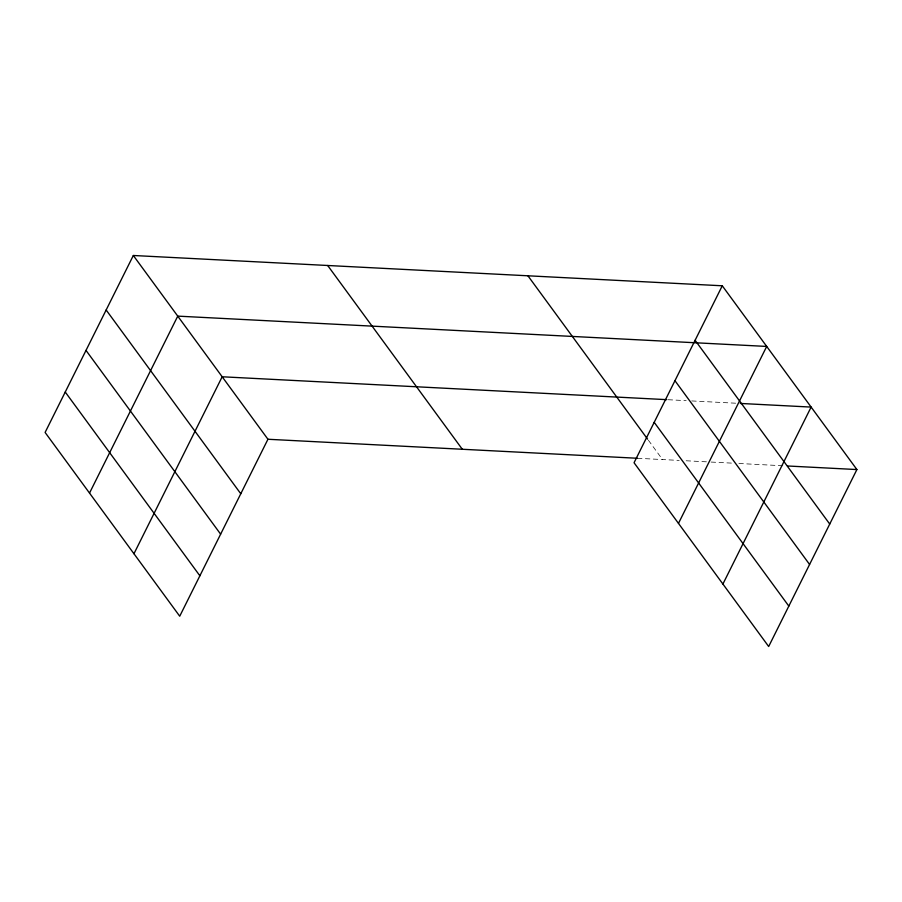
<?xml version="1.0" encoding="UTF-8"?>
<svg xmlns="http://www.w3.org/2000/svg" width="902" height="902" viewBox="0 0 902 902"><rect width="100%" height="100%" fill="white"/><g stroke="black" fill="none" stroke-linecap="round" stroke-linejoin="round"><path stroke-width="0.68" stroke-dasharray="4.51 3.38" d="M668.134 399.721L686.185 400.646M691.744 400.939L736.167 403.228M637.511 458.272L679.206 460.415M686.151 460.775L709.75 461.993M711.137 462.061L733.349 463.2M738.896 463.493L784.706 465.849M648.403 440.244L662.542 459.558"/><path stroke-width="1.35" d="M133.327 255.491L45.1 432.441L179.724 616.213L267.95 439.263L133.327 255.491L722.276 285.787L856.9 469.559L768.673 646.508L634.05 462.737L722.276 285.787M89.523 493.078L177.75 316.128L766.7 346.436L678.473 523.385M133.958 553.727L222.174 376.777L666.747 399.654M722.908 584.034L811.123 407.084L740.328 403.442M267.95 439.263L637.511 458.272M787.491 465.984L856.9 469.559M695.104 340.279L829.727 524.051M674.955 380.7L809.579 564.46M654.198 422.328L788.822 606.099M527.918 275.786L647.568 439.116M327.674 265.492L462.309 449.264M106.154 309.984L240.778 493.755M86.006 350.393L220.629 534.164M65.248 392.032L199.872 575.792"/></g></svg>
